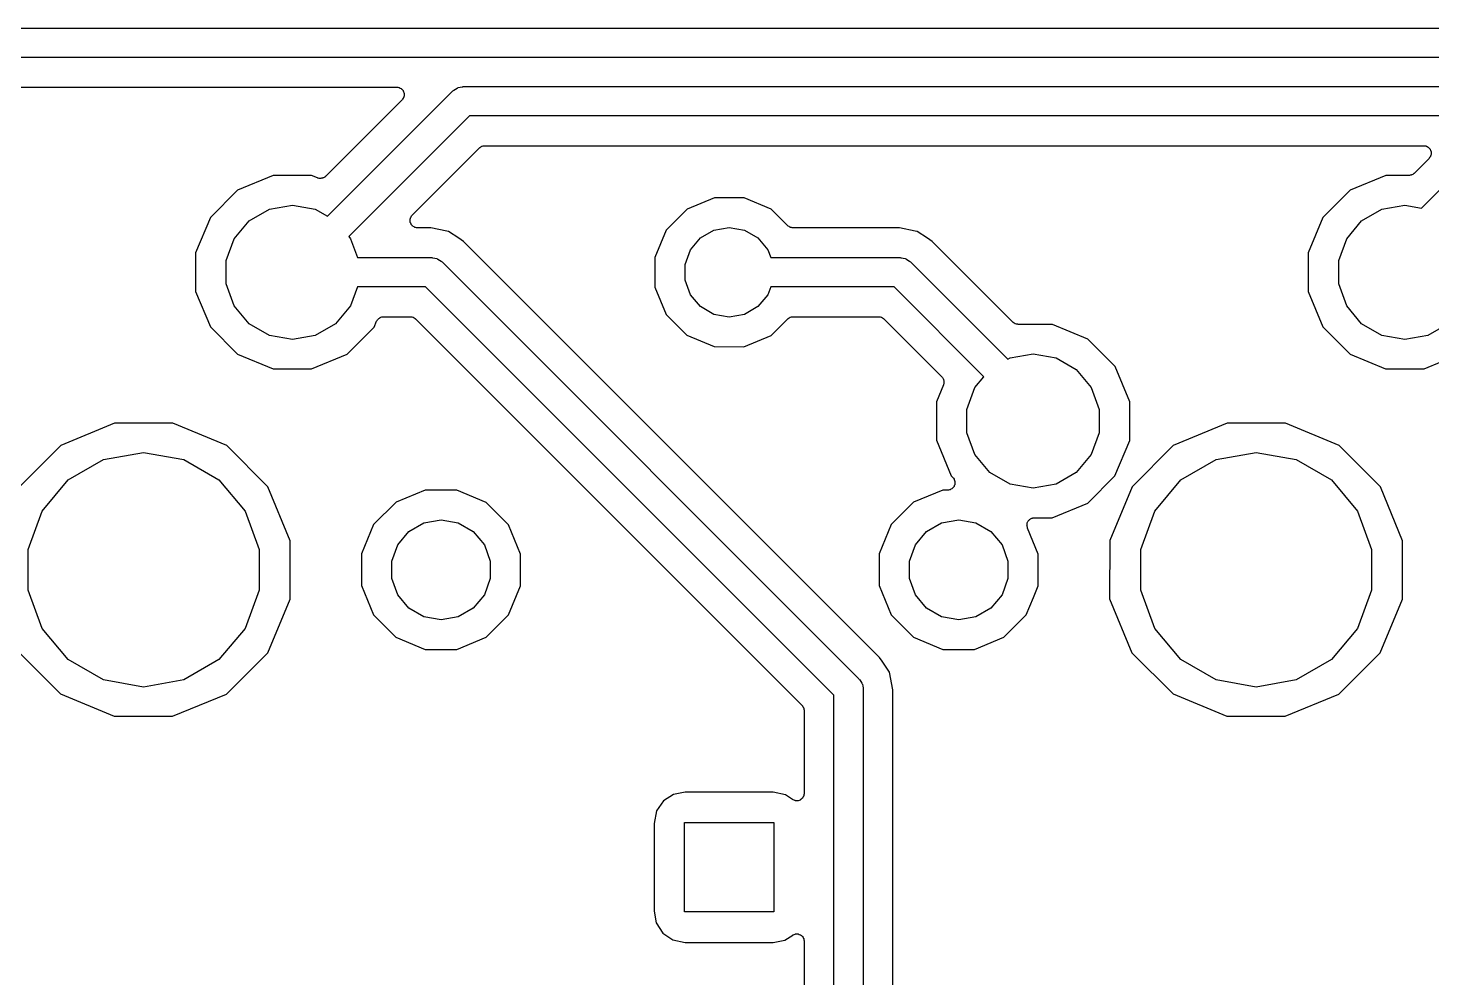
# Model space of a CAD drawing. Extents: x 30 to 169, y -146 to -30.
# Drawn here: x 114.03 to 138, y -66.97 to -50.75 of the extents above; entities that cross this region are included whole.
import ezdxf

# ---------------------------------------------------------------- set-up
doc = ezdxf.new("R2010")
doc.units = 0
doc.header["$MEASUREMENT"] = 0
doc.layers.add('BLACK', color=7, linetype='CONTINUOUS')

msp = doc.modelspace()

# ---------------------------------------------------------------- linework, layer by layer
at = {"layer": 'Black'}
for p, q in [((103.46, -50.75), (144.896, -50.75)), ((145, -51.25), (103.564, -51.25)), ((103.827, -51.758), (120.323, -51.758)), ((120.323, -51.758), (120.34, -51.7609)), ((120.34, -51.7609), (120.356, -51.7623)), ((120.356, -51.7623), (120.361, -51.7647)), ((120.361, -51.7647), (120.367, -51.7657)), ((120.367, -51.7657), (120.381, -51.774)), ((120.381, -51.774), (120.396, -51.781)), ((120.396, -51.781), (120.4, -51.7849)), ((120.4, -51.7849), (120.405, -51.7877)), ((121.328, -51.7922), (121.354, -51.7734)), ((121.354, -51.7734), (121.365, -51.7706)), ((121.365, -51.7706), (121.374, -51.7651)), ((121.374, -51.7651), (121.407, -51.7594)), ((121.407, -51.7594), (121.438, -51.751)), ((121.438, -51.751), (121.449, -51.7519)), ((121.449, -51.7519), (121.46, -51.75)), ((121.46, -51.75), (146.676, -51.75)), ((120.413, -51.9748), (119.106, -53.2823)), ((119.143, -53.9634), (121.283, -51.8232)), ((120.405, -51.7877), (120.416, -51.8004)), ((120.423, -51.9612), (120.413, -51.9748)), ((120.416, -51.8004), (120.427, -51.8122)), ((120.433, -51.9485), (120.423, -51.9612)), ((120.427, -51.8122), (120.43, -51.8172)), ((120.43, -51.8172), (120.433, -51.8215)), ((120.433, -51.8215), (120.439, -51.8371)), ((120.435, -51.9432), (120.433, -51.9485)), ((120.439, -51.9387), (120.435, -51.9432)), ((120.439, -51.8371), (120.446, -51.8521)), ((120.443, -51.9226), (120.439, -51.9387)), ((120.448, -51.9071), (120.443, -51.9226)), ((120.446, -51.8521), (120.447, -51.8577)), ((120.447, -51.8577), (120.448, -51.8629)), ((120.448, -51.8629), (120.448, -51.8795)), ((120.448, -51.8795), (120.45, -51.8961)), ((120.45, -51.8961), (120.448, -51.9015)), ((120.448, -51.9015), (120.448, -51.9071)), ((121.283, -51.8232), (121.292, -51.8169)), ((121.292, -51.8169), (121.299, -51.8085)), ((121.299, -51.8085), (121.328, -51.7922)), ((121.564, -52.25), (119.503, -54.3102)), ((146.78, -52.25), (121.564, -52.25)), ((120.587, -53.9452), (121.737, -52.7952)), ((121.737, -52.7952), (121.741, -52.792)), ((121.741, -52.792), (121.745, -52.7877)), ((121.745, -52.7877), (121.759, -52.7794)), ((121.759, -52.7794), (121.773, -52.7699)), ((121.773, -52.7699), (121.778, -52.7685)), ((121.778, -52.7685), (121.783, -52.7657)), ((121.783, -52.7657), (121.799, -52.7628)), ((121.799, -52.7628), (121.816, -52.7585)), ((121.816, -52.7585), (121.821, -52.759)), ((121.821, -52.759), (121.827, -52.758)), ((121.827, -52.758), (137.863, -52.758)), ((137.953, -52.9748), (137.696, -53.2319)), ((137.824, -53.8227), (138.823, -52.8232)), ((137.863, -52.758), (137.88, -52.7609)), ((137.88, -52.7609), (137.896, -52.7623)), ((137.896, -52.7623), (137.901, -52.7647)), ((137.901, -52.7647), (137.907, -52.7657)), ((137.907, -52.7657), (137.921, -52.774)), ((137.921, -52.774), (137.936, -52.781)), ((137.936, -52.781), (137.94, -52.7849)), ((137.94, -52.7849), (137.945, -52.7877)), ((137.945, -52.7877), (137.956, -52.8004)), ((137.963, -52.9612), (137.953, -52.9748)), ((137.956, -52.8004), (137.967, -52.8122)), ((137.973, -52.9485), (137.963, -52.9612)), ((137.967, -52.8122), (137.97, -52.8172)), ((137.97, -52.8172), (137.973, -52.8215)), ((137.973, -52.8215), (137.979, -52.8371)), ((137.975, -52.9433), (137.973, -52.9485)), ((137.979, -52.9387), (137.975, -52.9433)), ((137.979, -52.8371), (137.986, -52.8521)), ((137.983, -52.9226), (137.979, -52.9387)), ((137.988, -52.9071), (137.983, -52.9226)), ((137.986, -52.8521), (137.987, -52.8577)), ((137.987, -52.8577), (137.988, -52.8629)), ((137.988, -52.8629), (137.988, -52.8795)), ((137.988, -52.8795), (137.99, -52.8961)), ((137.99, -52.8961), (137.988, -52.9015)), ((137.988, -52.9015), (137.988, -52.9071)), ((118.213, -53.2687), (117.606, -53.5195)), ((118.87, -53.2693), (118.213, -53.2687)), ((118.967, -53.3097), (118.87, -53.2693)), ((118.975, -53.3116), (118.967, -53.3097)), ((118.983, -53.3151), (118.975, -53.3116)), ((118.997, -53.3163), (118.983, -53.3151)), ((119.01, -53.3193), (118.997, -53.3163)), ((119.019, -53.3182), (119.01, -53.3193)), ((119.027, -53.319), (119.019, -53.3182)), ((119.04, -53.3154), (119.027, -53.319)), ((119.054, -53.3136), (119.04, -53.3154)), ((119.062, -53.3097), (119.054, -53.3136)), ((119.07, -53.3076), (119.062, -53.3097)), ((119.081, -53.2996), (119.07, -53.3076)), ((119.093, -53.2933), (119.081, -53.2996)), ((119.099, -53.2871), (119.093, -53.2933)), ((119.106, -53.2823), (119.099, -53.2871)), ((137.213, -53.2687), (136.606, -53.5195)), ((137.606, -53.2691), (137.213, -53.2687)), ((137.612, -53.2681), (137.606, -53.2691)), ((137.617, -53.2686), (137.612, -53.2681)), ((137.633, -53.2643), (137.617, -53.2686)), ((137.65, -53.2614), (137.633, -53.2643)), ((137.655, -53.2586), (137.65, -53.2614)), ((137.66, -53.2572), (137.655, -53.2586)), ((137.674, -53.2477), (137.66, -53.2572)), ((137.688, -53.2394), (137.674, -53.2477)), ((137.692, -53.2351), (137.688, -53.2394)), ((137.696, -53.2319), (137.692, -53.2351)), ((117.606, -53.5195), (117.141, -53.9836)), ((125.748, -53.6498), (125.282, -53.8427)), ((126.254, -53.6502), (125.748, -53.6498)), ((126.72, -53.844), (126.254, -53.6502)), ((136.606, -53.5195), (136.141, -53.9836)), ((117.802, -54.0411), (118.148, -53.8418)), ((118.148, -53.8418), (118.54, -53.7726)), ((118.54, -53.7726), (118.932, -53.8418)), ((118.932, -53.8418), (119.143, -53.9634)), ((125.282, -53.8427), (124.924, -54.1997)), ((127.001, -54.1247), (126.72, -53.844)), ((136.802, -54.0411), (137.148, -53.8418)), ((137.148, -53.8418), (137.54, -53.7726)), ((137.54, -53.7726), (137.824, -53.8227)), ((117.141, -53.9836), (116.889, -54.5902)), ((117.546, -54.3463), (117.802, -54.0411)), ((120.55, -54.0239), (120.552, -54.0185)), ((120.552, -54.0405), (120.55, -54.0239)), ((120.552, -54.0129), (120.557, -53.9974)), ((120.552, -54.0185), (120.552, -54.0129)), ((120.552, -54.0571), (120.552, -54.0405)), ((120.553, -54.0623), (120.552, -54.0571)), ((120.554, -54.0679), (120.553, -54.0623)), ((120.561, -54.0829), (120.554, -54.0679)), ((120.557, -53.9974), (120.561, -53.9813)), ((120.561, -53.9813), (120.565, -53.9768)), ((120.567, -54.0985), (120.561, -54.0829)), ((120.565, -53.9768), (120.567, -53.9715)), ((120.567, -53.9715), (120.577, -53.9588)), ((120.57, -54.1028), (120.567, -54.0985)), ((120.573, -54.1078), (120.57, -54.1028)), ((120.584, -54.1196), (120.573, -54.1078)), ((120.577, -53.9588), (120.587, -53.9452)), ((120.595, -54.1323), (120.584, -54.1196)), ((120.6, -54.1351), (120.595, -54.1323)), ((120.604, -54.139), (120.6, -54.1351)), ((120.619, -54.146), (120.604, -54.139)), ((120.633, -54.1543), (120.619, -54.146)), ((120.639, -54.1553), (120.633, -54.1543)), ((120.644, -54.1577), (120.639, -54.1553)), ((120.66, -54.1591), (120.644, -54.1577)), ((120.677, -54.162), (120.66, -54.1591)), ((120.907, -54.162), (120.677, -54.162)), ((121.178, -54.2157), (120.907, -54.162)), ((125.738, -54.2012), (126, -54.1551)), ((126, -54.1551), (126.262, -54.2012)), ((127.005, -54.128), (127.001, -54.1247)), ((127.009, -54.1323), (127.005, -54.128)), ((127.023, -54.1406), (127.009, -54.1323)), ((127.037, -54.1501), (127.023, -54.1406)), ((127.042, -54.1515), (127.037, -54.1501)), ((127.047, -54.1543), (127.042, -54.1515)), ((127.063, -54.1572), (127.047, -54.1543)), ((127.079, -54.1615), (127.063, -54.1572)), ((127.085, -54.161), (127.079, -54.1615)), ((127.09, -54.162), (127.085, -54.161)), ((128.907, -54.162), (127.09, -54.162)), ((129.178, -54.2157), (128.907, -54.162)), ((136.141, -53.9836), (135.889, -54.5902)), ((136.546, -54.3463), (136.802, -54.0411)), ((117.41, -54.7208), (117.546, -54.3463)), ((119.503, -54.3102), (119.534, -54.3463)), ((119.534, -54.3463), (119.651, -54.67)), ((121.209, -54.222), (121.178, -54.2157)), ((121.178, -54.2157), (121.178, -54.2157)), ((121.385, -54.3398), (121.209, -54.222)), ((121.465, -54.3929), (121.385, -54.3398)), ((122.358, -55.2865), (121.465, -54.3929)), ((124.924, -54.1997), (124.73, -54.6663)), ((125.338, -54.5375), (125.508, -54.334)), ((125.508, -54.334), (125.738, -54.2012)), ((126.262, -54.2012), (126.492, -54.334)), ((126.492, -54.334), (126.662, -54.5375)), ((129.209, -54.222), (129.178, -54.2157)), ((129.178, -54.2157), (129.178, -54.2157)), ((129.385, -54.3398), (129.209, -54.222)), ((129.465, -54.3929), (129.385, -54.3398)), ((130.844, -55.7716), (129.465, -54.3929)), ((136.41, -54.7208), (136.546, -54.3463)), ((116.889, -54.5902), (116.889, -55.247)), ((125.247, -54.7872), (125.338, -54.5375)), ((126.662, -54.5375), (126.711, -54.67)), ((135.889, -54.5902), (135.889, -55.247)), ((117.41, -55.1192), (117.41, -54.7208)), ((119.651, -54.67), (120.92, -54.67)), ((120.92, -54.67), (120.931, -54.6719)), ((120.931, -54.6719), (120.942, -54.671)), ((120.942, -54.671), (120.973, -54.6794)), ((120.973, -54.6794), (121.006, -54.6851)), ((121.006, -54.6851), (121.015, -54.6906)), ((121.015, -54.6906), (121.026, -54.6934)), ((121.026, -54.6934), (121.052, -54.7122)), ((121.052, -54.7122), (121.081, -54.7285)), ((121.081, -54.7285), (121.088, -54.7369)), ((121.088, -54.7369), (121.097, -54.7432)), ((121.097, -54.7432), (128.217, -61.8632)), ((124.73, -54.6663), (124.73, -55.1715)), ((125.247, -55.0528), (125.247, -54.7872)), ((126.711, -54.67), (128.92, -54.67)), ((128.92, -54.67), (128.931, -54.6719)), ((128.931, -54.6719), (128.942, -54.671)), ((128.942, -54.671), (128.973, -54.6794)), ((128.973, -54.6794), (129.006, -54.6851)), ((129.006, -54.6851), (129.015, -54.6906)), ((129.015, -54.6906), (129.026, -54.6934)), ((129.026, -54.6934), (129.052, -54.7122)), ((129.052, -54.7122), (129.081, -54.7285)), ((129.081, -54.7285), (129.088, -54.7369)), ((129.088, -54.7369), (129.097, -54.7432)), ((129.097, -54.7432), (130.758, -56.4046)), ((136.41, -55.1192), (136.41, -54.7208)), ((117.546, -55.4937), (117.41, -55.1192)), ((125.338, -55.3025), (125.247, -55.0528)), ((136.546, -55.4937), (136.41, -55.1192)), ((116.889, -55.247), (117.14, -55.854)), ((119.651, -55.17), (119.534, -55.4937)), ((120.816, -55.17), (119.651, -55.17)), ((127.79, -62.1436), (120.816, -55.17)), ((128.567, -61.4952), (122.358, -55.2865)), ((122.358, -55.2865), (122.358, -55.2865)), ((124.73, -55.1715), (124.923, -55.6385)), ((125.508, -55.506), (125.338, -55.3025)), ((126.662, -55.3025), (126.492, -55.506)), ((126.711, -55.17), (126.662, -55.3025)), ((128.816, -55.17), (126.711, -55.17)), ((130.35, -56.7034), (128.816, -55.17)), ((135.889, -55.247), (136.14, -55.854)), ((117.802, -55.7989), (117.546, -55.4937)), ((119.534, -55.4937), (119.278, -55.7989)), ((125.738, -55.6388), (125.508, -55.506)), ((126.492, -55.506), (126.262, -55.6388)), ((136.802, -55.7989), (136.546, -55.4937)), ((117.14, -55.854), (117.604, -56.3188)), ((118.148, -55.9982), (117.802, -55.7989)), ((119.278, -55.7989), (118.932, -55.9982)), ((119.474, -56.3205), (119.939, -55.8564)), ((119.939, -55.8564), (119.98, -55.7563)), ((119.98, -55.7563), (119.985, -55.7493)), ((119.985, -55.7493), (119.988, -55.7415)), ((119.988, -55.7415), (119.997, -55.7308)), ((119.997, -55.7308), (120.004, -55.7191)), ((120.004, -55.7191), (120.011, -55.7141)), ((120.011, -55.7141), (120.016, -55.7077)), ((120.016, -55.7077), (120.028, -55.7008)), ((120.028, -55.7008), (120.039, -55.6923)), ((120.039, -55.6923), (120.047, -55.6898)), ((120.047, -55.6898), (120.054, -55.6857)), ((120.054, -55.6857), (120.068, -55.6832)), ((120.068, -55.6832), (120.081, -55.6791)), ((120.081, -55.6791), (120.09, -55.6794)), ((120.09, -55.6794), (120.098, -55.678)), ((120.098, -55.678), (120.553, -55.678)), ((120.553, -55.678), (120.559, -55.679)), ((120.559, -55.679), (120.564, -55.6785)), ((120.564, -55.6785), (120.581, -55.6828)), ((120.581, -55.6828), (120.597, -55.6857)), ((120.597, -55.6857), (120.602, -55.6885)), ((120.602, -55.6885), (120.607, -55.6899)), ((120.607, -55.6899), (120.621, -55.6994)), ((120.621, -55.6994), (120.635, -55.7077)), ((120.635, -55.7077), (120.639, -55.712)), ((120.639, -55.712), (120.643, -55.7152)), ((120.643, -55.7152), (127.245, -62.3168)), ((124.923, -55.6385), (125.28, -55.996)), ((126, -55.6849), (125.738, -55.6388)), ((126.262, -55.6388), (126, -55.6849)), ((126.718, -55.9973), (127.001, -55.7151)), ((127.001, -55.7151), (127.006, -55.7119)), ((127.006, -55.7119), (127.009, -55.7077)), ((127.009, -55.7077), (127.024, -55.6994)), ((127.024, -55.6994), (127.037, -55.6899)), ((127.037, -55.6899), (127.043, -55.6884)), ((127.043, -55.6884), (127.047, -55.6857)), ((127.047, -55.6857), (127.064, -55.6828)), ((127.064, -55.6828), (127.08, -55.6785)), ((127.08, -55.6785), (127.085, -55.679)), ((127.085, -55.679), (127.091, -55.678)), ((127.091, -55.678), (128.553, -55.678)), ((128.553, -55.678), (128.559, -55.679)), ((128.559, -55.679), (128.564, -55.6785)), ((128.564, -55.6785), (128.581, -55.6828)), ((128.581, -55.6828), (128.597, -55.6857)), ((128.597, -55.6857), (128.602, -55.6885)), ((128.602, -55.6885), (128.607, -55.6899)), ((128.607, -55.6899), (128.621, -55.6994)), ((128.621, -55.6994), (128.635, -55.7077)), ((128.635, -55.7077), (128.639, -55.712)), ((128.639, -55.712), (128.643, -55.7152)), ((128.643, -55.7152), (129.631, -56.7034)), ((130.848, -55.7747), (130.844, -55.7716)), ((130.852, -55.779), (130.848, -55.7747)), ((130.866, -55.7873), (130.852, -55.779)), ((130.88, -55.7969), (130.866, -55.7873)), ((130.885, -55.7983), (130.88, -55.7969)), ((130.89, -55.8011), (130.885, -55.7983)), ((130.906, -55.804), (130.89, -55.8011)), ((130.922, -55.8083), (130.906, -55.804)), ((130.928, -55.8078), (130.922, -55.8083)), ((130.933, -55.8088), (130.928, -55.8078)), ((131.52, -55.8093), (130.933, -55.8088)), ((132.126, -56.0612), (131.52, -55.8093)), ((136.14, -55.854), (136.604, -56.3188)), ((137.148, -55.9982), (136.802, -55.7989)), ((138.278, -55.7989), (137.932, -55.9982)), ((118.54, -56.0674), (118.148, -55.9982)), ((118.932, -55.9982), (118.54, -56.0674)), ((125.28, -55.996), (125.746, -56.1898)), ((126.252, -56.1902), (126.718, -55.9973)), ((132.59, -56.526), (132.126, -56.0612)), ((137.54, -56.0674), (137.148, -55.9982)), ((137.932, -55.9982), (137.54, -56.0674)), ((117.604, -56.3188), (118.21, -56.5707)), ((118.867, -56.5713), (119.474, -56.3205)), ((125.746, -56.1898), (126.252, -56.1902)), ((130.798, -56.3818), (131.19, -56.3126)), ((131.19, -56.3126), (131.582, -56.3818)), ((136.604, -56.3188), (137.21, -56.5707)), ((137.867, -56.5713), (138.474, -56.3205)), ((118.21, -56.5707), (118.867, -56.5713)), ((130.758, -56.4046), (130.798, -56.3818)), ((131.582, -56.3818), (131.928, -56.5811)), ((132.841, -57.133), (132.59, -56.526)), ((137.21, -56.5707), (137.867, -56.5713)), ((129.631, -56.7034), (129.636, -56.7103)), ((129.636, -56.7103), (129.642, -56.716)), ((129.642, -56.716), (129.649, -56.7283)), ((129.649, -56.7283), (129.657, -56.7396)), ((129.657, -56.7396), (129.659, -56.7477)), ((129.659, -56.7477), (129.663, -56.7552)), ((129.663, -56.7552), (129.665, -56.7689)), ((129.666, -56.8124), (129.664, -56.8261)), ((129.665, -56.7689), (129.668, -56.7822)), ((129.669, -56.7989), (129.666, -56.8124)), ((129.668, -56.7822), (129.667, -56.7906)), ((129.667, -56.7906), (129.669, -56.7989)), ((130.196, -56.8863), (130.35, -56.7034)), ((131.928, -56.5811), (132.184, -56.8863)), ((129.659, -56.842), (129.539, -57.1302)), ((129.661, -56.8337), (129.659, -56.842)), ((129.664, -56.8261), (129.661, -56.8337)), ((130.06, -57.2608), (130.196, -56.8863)), ((132.184, -56.8863), (132.32, -57.2608)), ((129.539, -57.1302), (129.539, -57.787)), ((130.06, -57.6592), (130.06, -57.2608)), ((132.32, -57.2608), (132.32, -57.6592)), ((132.841, -57.7898), (132.841, -57.133)), ((115.505, -57.4977), (114.585, -57.8778)), ((116.5, -57.4985), (115.505, -57.4977)), ((117.419, -57.8802), (116.5, -57.4985)), ((134.505, -57.4977), (133.585, -57.8778)), ((135.5, -57.4985), (134.505, -57.4977)), ((136.419, -57.8802), (135.5, -57.4985)), ((130.196, -58.0337), (130.06, -57.6592)), ((132.32, -57.6592), (132.184, -58.0337)), ((114.585, -57.8778), (113.88, -58.5809)), ((115.315, -58.1192), (116, -57.9985)), ((116, -57.9985), (116.685, -58.1192)), ((118.122, -58.5846), (117.419, -57.8802)), ((129.539, -57.787), (129.79, -58.394)), ((132.589, -58.3964), (132.841, -57.7898)), ((133.585, -57.8778), (132.88, -58.5809)), ((134.315, -58.1192), (135, -57.9985)), ((135, -57.9985), (135.685, -58.1192)), ((137.122, -58.5846), (136.419, -57.8802)), ((114.713, -58.4667), (115.315, -58.1192)), ((116.685, -58.1192), (117.287, -58.4667)), ((130.452, -58.3389), (130.196, -58.0337)), ((132.184, -58.0337), (131.928, -58.3389)), ((133.713, -58.4667), (134.315, -58.1192)), ((135.685, -58.1192), (136.287, -58.4667)), ((114.267, -58.9992), (114.713, -58.4667)), ((117.287, -58.4667), (117.733, -58.9992)), ((129.79, -58.394), (129.82, -58.4242)), ((129.82, -58.4242), (129.829, -58.4378)), ((129.829, -58.4378), (129.84, -58.4505)), ((129.84, -58.4505), (129.842, -58.4558)), ((129.842, -58.4558), (129.845, -58.4604)), ((129.845, -58.4604), (129.849, -58.4764)), ((129.849, -58.4764), (129.855, -58.492)), ((129.855, -58.492), (129.855, -58.4976)), ((129.855, -58.4976), (129.856, -58.503)), ((130.798, -58.5382), (130.452, -58.3389)), ((131.928, -58.3389), (131.582, -58.5382)), ((132.124, -58.8605), (132.589, -58.3964)), ((133.267, -58.9992), (133.713, -58.4667)), ((136.287, -58.4667), (136.733, -58.9992)), ((118.502, -59.5045), (118.122, -58.5846)), ((120.811, -58.6409), (120.311, -58.8473)), ((121.351, -58.6413), (120.811, -58.6409)), ((121.851, -58.8487), (121.351, -58.6413)), ((129.651, -58.6409), (129.151, -58.8473)), ((129.73, -58.6409), (129.651, -58.6409)), ((129.746, -58.6381), (129.73, -58.6409)), ((129.763, -58.6366), (129.746, -58.6381)), ((129.768, -58.6343), (129.763, -58.6366)), ((129.773, -58.6333), (129.768, -58.6343)), ((129.788, -58.625), (129.773, -58.6333)), ((129.803, -58.618), (129.788, -58.625)), ((129.807, -58.6141), (129.803, -58.618)), ((129.811, -58.6113), (129.807, -58.6141)), ((129.822, -58.5986), (129.811, -58.6113)), ((129.834, -58.5869), (129.822, -58.5986)), ((129.836, -58.5818), (129.834, -58.5869)), ((129.84, -58.5775), (129.836, -58.5818)), ((129.845, -58.5619), (129.84, -58.5775)), ((129.852, -58.5469), (129.845, -58.5619)), ((129.853, -58.5413), (129.852, -58.5469)), ((129.855, -58.5361), (129.853, -58.5413)), ((129.856, -58.503), (129.855, -58.5195)), ((129.855, -58.5195), (129.855, -58.5361)), ((131.19, -58.6074), (130.798, -58.5382)), ((131.582, -58.5382), (131.19, -58.6074)), ((132.88, -58.5809), (132.499, -59.5002)), ((137.502, -59.5045), (137.122, -58.5846)), ((120.311, -58.8473), (119.929, -59.2292)), ((122.233, -59.2313), (121.851, -58.8487)), ((129.151, -58.8473), (128.769, -59.2292)), ((131.517, -59.1113), (132.124, -58.8605)), ((114.029, -59.6524), (114.267, -58.9992)), ((117.733, -58.9992), (117.971, -59.6524)), ((120.531, -59.3457), (120.788, -59.1974)), ((120.788, -59.1974), (121.08, -59.1458)), ((121.08, -59.1458), (121.372, -59.1974)), ((121.372, -59.1974), (121.629, -59.3457)), ((129.371, -59.3457), (129.628, -59.1974)), ((129.628, -59.1974), (129.92, -59.1458)), ((129.92, -59.1458), (130.212, -59.1974)), ((130.212, -59.1974), (130.469, -59.3457)), ((131.088, -59.2159), (131.091, -59.208)), ((131.088, -59.2297), (131.088, -59.2159)), ((131.091, -59.208), (131.092, -59.1997)), ((131.092, -59.1997), (131.098, -59.1874)), ((131.098, -59.1874), (131.103, -59.1744)), ((131.103, -59.1744), (131.108, -59.168)), ((131.108, -59.168), (131.112, -59.1606)), ((131.112, -59.1606), (131.122, -59.1513)), ((131.122, -59.1513), (131.131, -59.1407)), ((131.131, -59.1407), (131.139, -59.1365)), ((131.139, -59.1365), (131.145, -59.1308)), ((131.145, -59.1308), (131.158, -59.1256)), ((131.158, -59.1256), (131.17, -59.1186)), ((131.17, -59.1186), (131.178, -59.1172)), ((131.178, -59.1172), (131.186, -59.114)), ((131.186, -59.114), (131.199, -59.1134)), ((131.199, -59.1134), (131.213, -59.111)), ((131.213, -59.111), (131.517, -59.1113)), ((133.029, -59.6524), (133.267, -58.9992)), ((136.733, -58.9992), (136.971, -59.6524)), ((119.929, -59.2292), (119.721, -59.7285)), ((120.34, -59.5729), (120.531, -59.3457)), ((121.629, -59.3457), (121.82, -59.5729)), ((122.439, -59.7309), (122.233, -59.2313)), ((128.769, -59.2292), (128.561, -59.7285)), ((129.18, -59.5729), (129.371, -59.3457)), ((130.469, -59.3457), (130.66, -59.5729)), ((131.086, -59.2434), (131.088, -59.2297)), ((131.088, -59.2516), (131.086, -59.2434)), ((131.088, -59.26), (131.088, -59.2516)), ((131.093, -59.273), (131.088, -59.26)), ((131.096, -59.2865), (131.093, -59.273)), ((131.279, -59.7309), (131.096, -59.2865)), ((114.029, -60.3476), (114.029, -59.6524)), ((117.971, -59.6524), (117.971, -60.3476)), ((118.502, -60.2942), (118.502, -59.5045)), ((120.239, -59.8517), (120.34, -59.5729)), ((121.82, -59.5729), (121.921, -59.8517)), ((129.079, -59.8517), (129.18, -59.5729)), ((130.66, -59.5729), (130.761, -59.8517)), ((132.499, -59.5002), (132.498, -60.4955)), ((133.029, -60.3476), (133.029, -59.6524)), ((136.971, -59.6524), (136.971, -60.3476)), ((137.502, -60.2942), (137.502, -59.5045)), ((119.721, -59.7285), (119.721, -60.2691)), ((120.239, -60.1483), (120.239, -59.8517)), ((121.921, -59.8517), (121.921, -60.1483)), ((122.439, -60.2715), (122.439, -59.7309)), ((128.561, -59.7285), (128.561, -60.2691)), ((129.079, -60.1483), (129.079, -59.8517)), ((130.761, -59.8517), (130.761, -60.1483)), ((131.279, -60.2715), (131.279, -59.7309)), ((120.34, -60.4271), (120.239, -60.1483)), ((121.921, -60.1483), (121.82, -60.4271)), ((129.18, -60.4271), (129.079, -60.1483)), ((130.761, -60.1483), (130.66, -60.4271)), ((114.267, -61.0008), (114.029, -60.3476)), ((117.971, -60.3476), (117.733, -61.0008)), ((118.501, -60.4998), (118.502, -60.2942)), ((118.502, -60.2942), (118.502, -60.2942)), ((119.721, -60.2691), (119.927, -60.7687)), ((122.231, -60.7708), (122.439, -60.2715)), ((128.561, -60.2691), (128.767, -60.7687)), ((131.195, -60.4719), (131.279, -60.2715)), ((133.267, -61.0008), (133.029, -60.3476)), ((136.971, -60.3476), (136.733, -61.0008)), ((137.501, -60.4998), (137.502, -60.2942)), ((137.502, -60.2942), (137.502, -60.2942)), ((118.12, -61.4191), (118.501, -60.4998)), ((120.531, -60.6543), (120.34, -60.4271)), ((120.788, -60.8026), (120.531, -60.6543)), ((121.629, -60.6543), (121.372, -60.8026)), ((121.82, -60.4271), (121.629, -60.6543)), ((129.371, -60.6543), (129.18, -60.4271)), ((129.628, -60.8026), (129.371, -60.6543)), ((130.469, -60.6543), (130.212, -60.8026)), ((130.66, -60.4271), (130.469, -60.6543)), ((131.071, -60.7708), (131.195, -60.4719)), ((132.498, -60.4955), (132.878, -61.4154)), ((137.12, -61.4191), (137.501, -60.4998)), ((119.927, -60.7687), (120.309, -61.1513)), ((121.08, -60.8541), (120.788, -60.8026)), ((121.372, -60.8026), (121.08, -60.8541)), ((121.849, -61.1527), (122.231, -60.7708)), ((128.767, -60.7687), (129.149, -61.1513)), ((129.92, -60.8541), (129.628, -60.8026)), ((130.212, -60.8026), (129.92, -60.8541)), ((130.689, -61.1527), (131.071, -60.7708)), ((114.713, -61.5332), (114.267, -61.0008)), ((117.733, -61.0008), (117.287, -61.5332)), ((133.713, -61.5332), (133.267, -61.0008)), ((136.733, -61.0008), (136.287, -61.5332)), ((120.309, -61.1513), (120.809, -61.3587)), ((120.809, -61.3587), (121.349, -61.3591)), ((121.349, -61.3591), (121.849, -61.1527)), ((129.149, -61.1513), (129.649, -61.3587)), ((129.649, -61.3587), (130.189, -61.3591)), ((130.189, -61.3591), (130.689, -61.1527)), ((113.878, -61.4154), (114.581, -62.1198)), ((115.315, -61.8808), (114.713, -61.5332)), ((117.287, -61.5332), (116.685, -61.8808)), ((117.415, -62.1222), (118.12, -61.4191)), ((128.612, -61.5617), (128.567, -61.4952)), ((128.738, -61.7509), (128.612, -61.5617)), ((132.878, -61.4154), (133.581, -62.1198)), ((134.315, -61.8808), (133.713, -61.5332)), ((136.287, -61.5332), (135.685, -61.8808)), ((136.415, -62.1222), (137.12, -61.4191)), ((128.798, -62.0525), (128.738, -61.7509)), ((116, -62.0015), (115.315, -61.8808)), ((116.685, -61.8808), (116, -62.0015)), ((128.217, -61.8632), (128.223, -61.8722)), ((128.223, -61.8722), (128.232, -61.8793)), ((128.232, -61.8793), (128.248, -61.9076)), ((128.248, -61.9076), (128.267, -61.9343)), ((128.267, -61.9343), (128.269, -61.945)), ((128.269, -61.945), (128.275, -61.9545)), ((128.275, -61.9545), (128.281, -61.9867)), ((128.281, -61.9867), (128.289, -62.0182)), ((128.289, -62.0182), (128.288, -62.0292)), ((128.288, -62.0292), (128.29, -62.04)), ((128.29, -62.04), (128.29, -72.8167)), ((128.798, -72.1967), (128.798, -62.0525)), ((135, -62.0015), (134.315, -61.8808)), ((135.685, -61.8808), (135, -62.0015)), ((114.581, -62.1198), (115.5, -62.5015)), ((116.495, -62.5023), (117.415, -62.1222)), ((127.245, -62.3168), (127.248, -62.3214)), ((127.248, -62.3214), (127.252, -62.3249)), ((127.252, -62.3249), (127.261, -62.3393)), ((127.79, -72.8167), (127.79, -62.1436)), ((133.581, -62.1198), (134.5, -62.5015)), ((135.495, -62.5023), (136.415, -62.1222)), ((115.5, -62.5015), (116.495, -62.5023)), ((127.261, -62.3393), (127.27, -62.3529)), ((127.27, -62.3529), (127.272, -62.3583)), ((127.272, -62.3583), (127.274, -62.3631)), ((127.274, -62.3631), (127.277, -62.3795)), ((127.277, -62.3795), (127.282, -62.3955)), ((127.282, -62.3955), (127.281, -62.4011)), ((127.281, -62.4011), (127.282, -62.4066)), ((127.282, -62.4066), (127.282, -63.818)), ((134.5, -62.5015), (135.495, -62.5023)), ((124.877, -63.9468), (124.761, -64.1165)), ((125.051, -63.8351), (124.877, -63.9468)), ((125.25, -63.7976), (125.051, -63.8351)), ((126.749, -63.7976), (125.25, -63.7976)), ((126.963, -63.8409), (126.749, -63.7976)), ((127.083, -63.9228), (126.963, -63.8409)), ((127.088, -63.9248), (127.083, -63.9228)), ((127.091, -63.928), (127.088, -63.9248)), ((127.108, -63.9339), (127.091, -63.928)), ((127.124, -63.941), (127.108, -63.9339)), ((127.128, -63.9414), (127.124, -63.941)), ((127.133, -63.9431), (127.128, -63.9414)), ((127.15, -63.9431), (127.133, -63.9431)), ((127.168, -63.9444), (127.15, -63.9431)), ((127.172, -63.9431), (127.168, -63.9444)), ((127.177, -63.9431), (127.172, -63.9431)), ((127.193, -63.9371), (127.177, -63.9431)), ((127.21, -63.9325), (127.193, -63.9371)), ((127.214, -63.9296), (127.21, -63.9325)), ((127.218, -63.928), (127.214, -63.9296)), ((127.232, -63.9168), (127.218, -63.928)), ((127.246, -63.9068), (127.232, -63.9168)), ((127.249, -63.9027), (127.246, -63.9068)), ((127.252, -63.8996), (127.249, -63.9027)), ((127.261, -63.8846), (127.252, -63.8996)), ((127.271, -63.8703), (127.261, -63.8846)), ((127.272, -63.8656), (127.271, -63.8703)), ((127.274, -63.8614), (127.272, -63.8656)), ((127.277, -63.8444), (127.274, -63.8614)), ((127.282, -63.8276), (127.277, -63.8444)), ((127.282, -63.818), (127.281, -63.8228)), ((127.281, -63.8228), (127.282, -63.8276)), ((124.761, -64.1165), (124.718, -64.3307)), ((124.718, -64.3307), (124.718, -65.8302)), ((125.238, -65.842), (125.238, -64.318)), ((125.238, -64.318), (126.762, -64.318)), ((126.762, -64.318), (126.762, -65.842)), ((124.718, -65.8302), (124.755, -66.0295)), ((126.762, -65.842), (125.238, -65.842)), ((124.755, -66.0295), (124.867, -66.2031)), ((124.867, -66.2031), (125.037, -66.3191)), ((125.037, -66.3191), (125.251, -66.3624)), ((125.251, -66.3624), (126.75, -66.3624)), ((126.75, -66.3624), (126.949, -66.3249)), ((126.949, -66.3249), (127.086, -66.2369)), ((127.086, -66.2369), (127.089, -66.2357)), ((127.089, -66.2357), (127.091, -66.2337)), ((127.091, -66.2337), (127.109, -66.2272)), ((127.109, -66.2272), (127.127, -66.2198)), ((127.127, -66.2198), (127.13, -66.2197)), ((127.13, -66.2197), (127.133, -66.2186)), ((127.133, -66.2186), (127.152, -66.2186)), ((127.152, -66.2186), (127.171, -66.2177)), ((127.171, -66.2177), (127.174, -66.2186)), ((127.174, -66.2186), (127.177, -66.2186)), ((127.177, -66.2186), (127.195, -66.2251)), ((127.195, -66.2251), (127.213, -66.2308)), ((127.213, -66.2308), (127.216, -66.2327)), ((127.216, -66.2327), (127.218, -66.2337)), ((127.218, -66.2337), (127.233, -66.2459)), ((127.233, -66.2459), (127.248, -66.2575)), ((127.248, -66.2575), (127.25, -66.2601)), ((127.25, -66.2601), (127.252, -66.2621)), ((127.252, -66.2621), (127.262, -66.2785)), ((127.262, -66.2785), (127.272, -66.2946)), ((127.272, -66.2946), (127.273, -66.2976)), ((127.273, -66.2976), (127.274, -66.3003)), ((127.274, -66.3003), (127.278, -66.319)), ((127.278, -66.319), (127.282, -66.3376)), ((127.282, -66.3376), (127.281, -66.3406)), ((127.281, -66.3406), (127.282, -66.3437)), ((127.282, -66.3437), (127.282, -72.3619))]:
    msp.add_line(p, q, dxfattribs=at)

doc.saveas('drawing.dxf')
